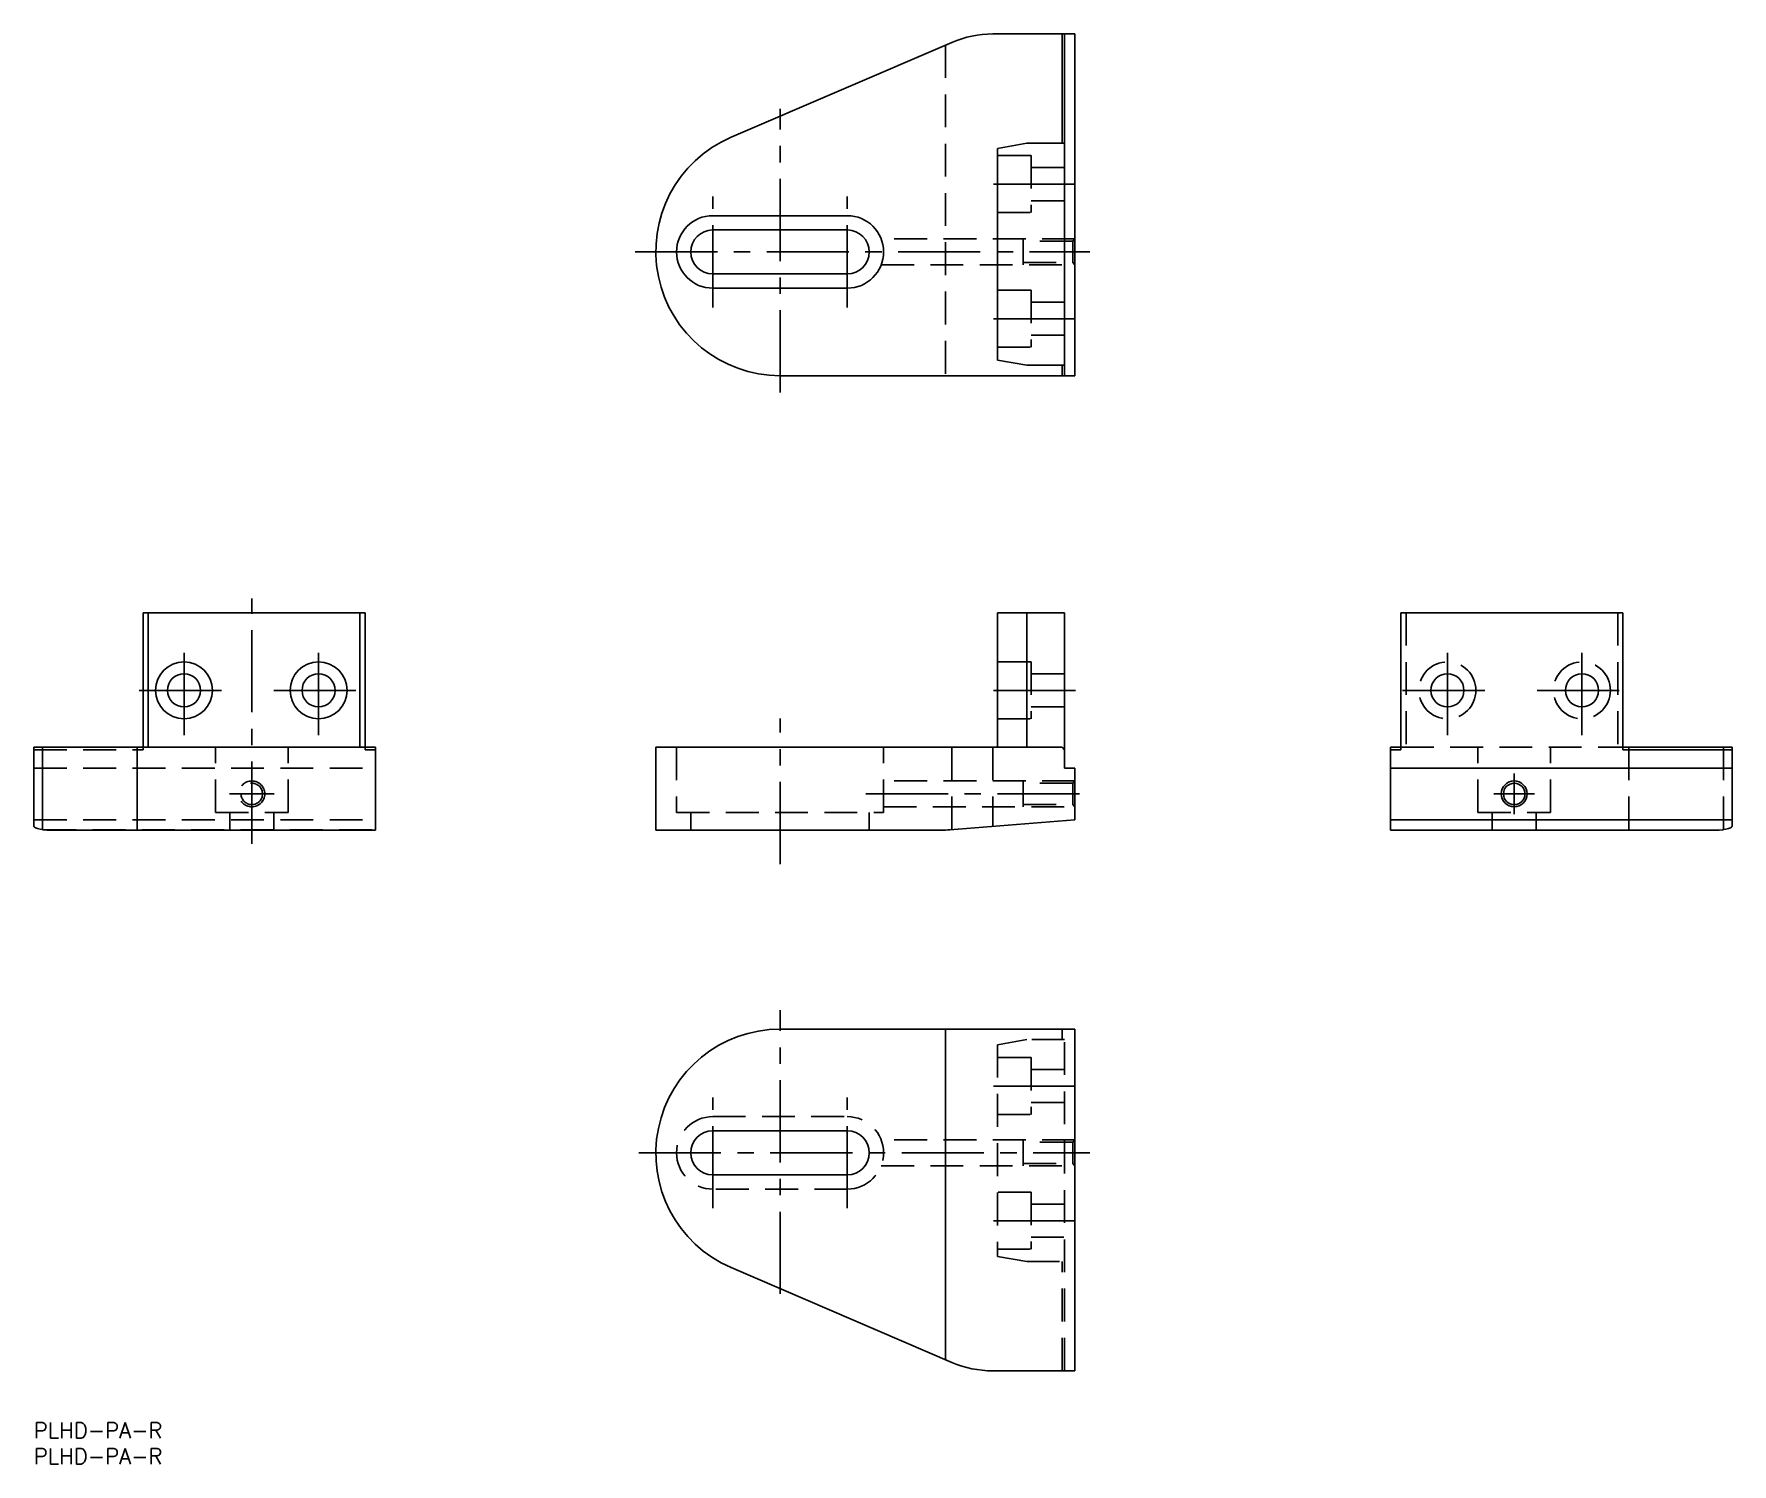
# Model space of a CAD drawing. Extents: x 0 to 328, y -8 to 268.
import ezdxf

# ---------------------------------------------------------------- set-up
doc = ezdxf.new("R2010")
doc.units = 0
doc.header["$LTSCALE"] = 0.5
doc.linetypes.add('CENTER', pattern=[50.8, 31.75, -6.35, 6.35, -6.35])
doc.linetypes.add('DASHED', pattern=[19.05, 12.7, -6.35])
for name, color, linetype in [('MSM_CENTER', 1, 'CENTER'), ('MSM_CONTINUOUS', 7, 'CONTINUOUS'), ('MSM_DASHED', 4, 'DASHED'), ('MSM_NARROW', 5, 'CONTINUOUS'), ('MSM_PART_NUMBER', 7, 'CONTINUOUS')]:
    doc.layers.add(name, color=color, linetype=linetype)
doc.styles.get("Standard").update_dxf_attribs({"font": 'txt.shx', "height": 3, "bigfont": 'bigfont.shx'})

msp = doc.modelspace()

# ---------------------------------------------------------------- linework, layer by layer
at = {"layer": 'MSM_CENTER'}
for p, q in [((144.17, 198.97), (144.17, 253.79)), ((131.17, 215.41), (131.17, 236.83)), ((157.17, 215.41), (157.17, 236.83)), ((185.42, 239.22), (201.92, 239.22)), ((116.2, 226.12), (204.02, 226.12)), ((185.42, 213.22), (201.92, 213.22)), ((42.1, 111.8), (42.1, 159.19)), ((29, 132.78), (29, 150.11)), ((55, 132.78), (55, 150.11)), ((273.14, 132.78), (273.14, 150.11)), ((299.14, 132.78), (299.14, 150.11)), ((20.34, 141.44), (37.66, 141.44)), ((46.34, 141.44), (63.66, 141.44)), ((185.42, 141.44), (201.92, 141.44)), ((264.48, 141.44), (281.8, 141.44)), ((290.48, 141.44), (307.8, 141.44)), ((144.17, 107.88), (144.17, 136.01)), ((286.04, 117.51), (286.04, 125.38)), ((37.76, 121.44), (46.44, 121.44)), ((160.77, 121.44), (204.02, 121.44)), ((282.1, 121.44), (289.98, 121.44)), ((144.17, 24.85), (144.17, 79.66)), ((131.17, 41.39), (131.17, 62.81)), ((157.17, 41.39), (157.17, 62.81)), ((185.42, 65), (201.92, 65)), ((116.88, 52.1), (204.02, 52.1)), ((185.42, 39), (201.92, 39))]:
    msp.add_line(p, q, dxfattribs=at)
at = {"layer": 'MSM_CONTINUOUS'}
for p, q in [((177.39, 266.6), (134.7, 248.28)), ((201.17, 268.22), (185.28, 268.22)), ((198.67, 268.22), (198.67, 247.12)), ((199.17, 268.22), (199.17, 202.22)), ((201.17, 268.22), (201.17, 202.22)), ((191.84, 247.12), (186.17, 246.12)), ((186.17, 246.12), (186.17, 205.22)), ((199.17, 247.12), (191.84, 247.12)), ((157.17, 233.12), (131.17, 233.12)), ((157.17, 230.37), (131.17, 230.37)), ((131.17, 221.87), (157.17, 221.87)), ((131.17, 219.12), (157.17, 219.12)), ((186.17, 205.22), (191.84, 204.22)), ((191.84, 204.22), (199.17, 204.22)), ((198.67, 204.22), (198.67, 202.22)), ((144.17, 202.22), (201.17, 202.22)), ((21.1, 156.44), (21.1, 130.44)), ((21.1, 156.44), (64, 156.44)), ((22.1, 156.44), (22.1, 130.44)), ((63, 156.44), (63, 130.44)), ((64, 156.44), (64, 130.44)), ((186.17, 156.44), (199.17, 156.44)), ((186.17, 156.44), (186.17, 130.44)), ((191.84, 156.44), (191.84, 130.44)), ((199.17, 156.44), (199.17, 126.44)), ((264.14, 156.44), (307.04, 156.44)), ((264.14, 156.44), (264.14, 129.94)), ((307.04, 156.44), (307.04, 129.94)), ((0, 130.44), (0, 115.17)), ((0, 130.44), (66, 130.44)), ((1.62, 130.44), (1.62, 114.54)), ((19.95, 130.44), (19.95, 114.44)), ((66, 130.44), (66, 114.44)), ((120.17, 130.44), (120.17, 114.44)), ((120.17, 130.44), (198.67, 130.44)), ((198.67, 130.44), (199.17, 129.94)), ((262.14, 114.44), (262.14, 130.44)), ((264.14, 130.44), (262.14, 130.44)), ((264.14, 129.94), (262.14, 129.94)), ((328.14, 130.44), (307.04, 130.44)), ((328.14, 129.94), (307.04, 129.94)), ((328.14, 130.44), (328.14, 115.17)), ((199.17, 126.44), (201.17, 126.44)), ((201.17, 126.44), (201.17, 116.44)), ((328.14, 126.44), (262.14, 126.44)), ((0, 115.17), (0.08, 115.03)), ((0.08, 115.03), (0.3, 114.9)), ((0.3, 114.9), (0.68, 114.76)), ((201.17, 116.44), (176.97, 114.51)), ((328.14, 116.44), (262.14, 116.44)), ((327.83, 114.9), (327.46, 114.76)), ((328.06, 115.03), (327.83, 114.9)), ((328.14, 115.17), (328.06, 115.03)), ((0.68, 114.76), (1.21, 114.63)), ((1.21, 114.63), (1.62, 114.54)), ((1.62, 114.54), (1.8, 114.51)), ((2.49, 114.44), (1.8, 114.51)), ((2.49, 114.44), (66, 114.44)), ((120.17, 114.44), (175.37, 114.44)), ((325.65, 114.44), (262.14, 114.44)), ((325.65, 114.44), (326.33, 114.51)), ((326.52, 114.54), (326.33, 114.51)), ((326.93, 114.63), (326.52, 114.54)), ((327.46, 114.76), (326.93, 114.63)), ((144.17, 76), (201.17, 76)), ((176.17, 12.15), (176.17, 76)), ((201.17, 10), (201.17, 76)), ((131.17, 56.35), (157.17, 56.35)), ((157.17, 47.85), (131.17, 47.85)), ((177.39, 11.62), (134.7, 29.95)), ((201.17, 10), (185.28, 10))]:
    msp.add_line(p, q, dxfattribs=at)
for centre, radius in [((29, 141.44), 5.5), ((29, 141.44), 3.2), ((55, 141.44), 5.5), ((55, 141.44), 3.2), ((273.14, 141.44), 3.2), ((299.14, 141.44), 3.2), ((286.04, 121.44), 2.07)]:
    msp.add_circle(centre, radius, dxfattribs=at)
for centre, radius, start, end in [((185.28, 248.22), 20, 90, 113.2315), ((144.17, 226.22), 24, 113.2315, 270), ((131.17, 226.12), 7, 90, 270), ((157.17, 226.12), 7, 270, 90), ((131.17, 226.12), 4.25, 90, 270), ((157.17, 226.12), 4.25, 270, 90), ((175.37, 134.44), 20, 270, 274.5739), ((144.17, 52), 24, 90, 246.7685), ((131.17, 52.1), 4.25, 90, 270), ((157.17, 52.1), 4.25, 270, 90), ((185.28, 30), 20, 246.7685, 270)]:
    msp.add_arc(centre, radius, start, end, dxfattribs=at)
at = {"layer": 'MSM_DASHED'}
for p, q in [((176.17, 266.08), (176.17, 202.22)), ((192.67, 244.72), (186.17, 244.72)), ((192.67, 244.72), (192.67, 233.72)), ((199.17, 242.42), (192.67, 242.42)), ((186.17, 233.72), (192.67, 233.72)), ((192.67, 236.02), (199.17, 236.02)), ((201.17, 228.62), (163.71, 228.62)), ((191.17, 228.62), (191.17, 223.62)), ((200.74, 228.19), (191.17, 228.19)), ((201.17, 228.62), (200.74, 228.19)), ((200.74, 228.19), (200.74, 224.05)), ((163.71, 223.62), (201.17, 223.62)), ((191.17, 224.05), (200.74, 224.05)), ((200.74, 224.05), (201.17, 223.62)), ((192.67, 218.72), (186.17, 218.72)), ((192.67, 218.72), (192.67, 207.72)), ((199.17, 216.42), (192.67, 216.42)), ((192.67, 210.02), (199.17, 210.02)), ((186.17, 207.72), (192.67, 207.72)), ((265.14, 156.44), (265.14, 130.44)), ((306.04, 156.44), (306.04, 130.44)), ((192.67, 146.94), (186.17, 146.94)), ((192.67, 146.94), (192.67, 135.94)), ((199.17, 144.64), (192.67, 144.64)), ((192.67, 138.24), (199.17, 138.24)), ((186.17, 135.94), (192.67, 135.94)), ((0, 129.94), (21.1, 129.94)), ((21.1, 129.94), (21.1, 130.44)), ((35.1, 117.84), (35.1, 130.44)), ((49.1, 117.84), (49.1, 130.44)), ((64, 130.44), (64, 129.94)), ((64, 129.94), (66, 129.94)), ((124.17, 130.44), (124.17, 117.84)), ((164.17, 117.84), (164.17, 130.44)), ((177.39, 130.44), (177.39, 114.54)), ((185.28, 130.44), (185.28, 115.17)), ((264.14, 130.44), (307.04, 130.44)), ((279.04, 117.84), (279.04, 130.44)), ((293.04, 117.84), (293.04, 130.44)), ((308.19, 130.44), (308.19, 114.44)), ((326.52, 130.44), (326.52, 114.54)), ((0, 126.44), (66, 126.44)), ((201.17, 123.94), (164.17, 123.94)), ((191.17, 123.94), (191.17, 118.94)), ((200.74, 123.51), (191.17, 123.51)), ((201.17, 123.94), (200.74, 123.51)), ((200.74, 123.51), (200.74, 119.38)), ((164.17, 118.94), (201.17, 118.94)), ((191.17, 119.38), (200.74, 119.38)), ((200.74, 119.38), (201.17, 118.94)), ((0, 116.44), (66, 116.44)), ((35.1, 117.84), (49.1, 117.84)), ((37.85, 117.84), (37.85, 114.44)), ((46.35, 117.84), (46.35, 114.44)), ((124.17, 117.84), (164.17, 117.84)), ((126.92, 117.84), (126.92, 114.44)), ((161.42, 114.44), (161.42, 117.84)), ((279.04, 117.84), (293.04, 117.84)), ((281.79, 117.84), (281.79, 114.44)), ((290.29, 117.84), (290.29, 114.44)), ((1.8, 114.51), (66, 114.51)), ((198.67, 74), (198.67, 76)), ((199.17, 10), (199.17, 76)), ((191.84, 74), (186.17, 73)), ((186.17, 73), (186.17, 32.1)), ((199.17, 74), (191.84, 74)), ((192.67, 70.5), (186.17, 70.5)), ((192.67, 70.5), (192.67, 59.5)), ((199.17, 68.2), (192.67, 68.2)), ((131.17, 59.1), (157.17, 59.1)), ((186.17, 59.5), (192.67, 59.5)), ((192.67, 61.8), (199.17, 61.8)), ((201.17, 54.6), (163.71, 54.6)), ((191.17, 54.6), (191.17, 49.6)), ((200.74, 54.17), (191.17, 54.17)), ((201.17, 54.6), (200.74, 54.17)), ((200.74, 54.17), (200.74, 50.03)), ((163.71, 49.6), (201.17, 49.6)), ((191.17, 50.03), (200.74, 50.03)), ((200.74, 50.03), (201.17, 49.6)), ((157.17, 45.1), (131.17, 45.1)), ((192.67, 44.5), (186.17, 44.5)), ((192.67, 44.5), (192.67, 33.5)), ((199.17, 42.2), (192.67, 42.2)), ((186.17, 33.5), (192.67, 33.5)), ((192.67, 35.8), (199.17, 35.8)), ((186.17, 32.1), (191.84, 31.1)), ((191.84, 31.1), (199.17, 31.1)), ((198.67, 10), (198.67, 31.1))]:
    msp.add_line(p, q, dxfattribs=at)
for centre, radius in [((273.14, 141.44), 5.5), ((299.14, 141.44), 5.5), ((42.1, 121.44), 2.5), ((42.1, 121.44), 2.07)]:
    msp.add_circle(centre, radius, dxfattribs=at)
for centre, start, end in [((131.17, 52.1), 90, 270), ((157.17, 52.1), 270, 90)]:
    msp.add_arc(centre, 7, start, end, dxfattribs=at)
at = {"layer": 'MSM_NARROW'}
msp.add_circle((286.04, 121.44), 2.5, dxfattribs=at)

# ---------------------------------------------------------------- texts
at = {"layer": 'MSM_PART_NUMBER'}
for p in [(0, -3), (0, -8)]:
    msp.add_text('PLHD-PA-R', height=3, dxfattribs=at).set_placement(p)

doc.saveas('drawing.dxf')
